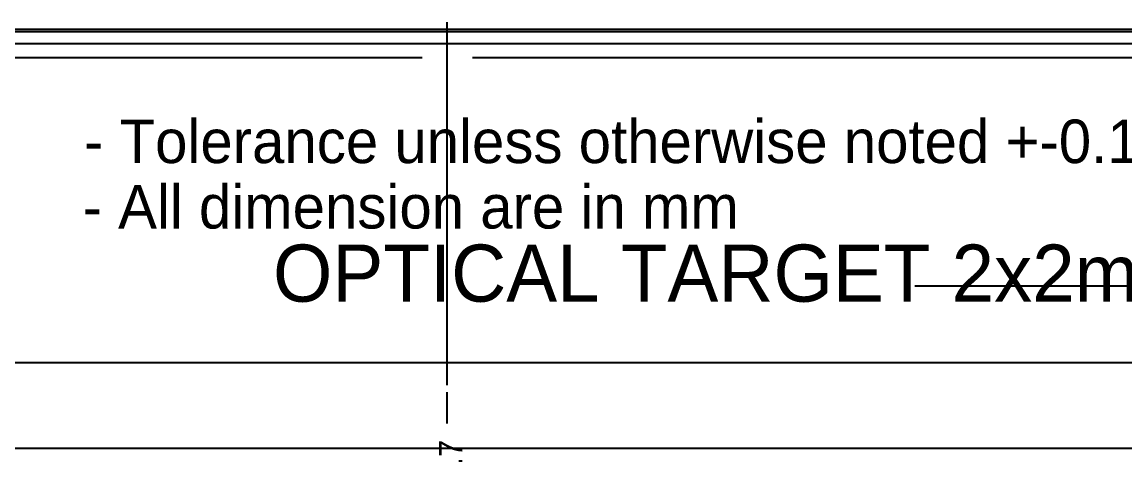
# Model space of a CAD drawing. Extents: x 28 to 300, y 18 to 330.
# Drawn here: x 184.38 to 232.68, y 79.15 to 98.09 of the extents above; entities that cross this region are included whole.
import ezdxf

# ---------------------------------------------------------------- set-up
doc = ezdxf.new("R2010")
doc.units = 0
for name, color, linetype in [('DRILLDRAWING', 1, 'CONTINUOUS'), ('INTERNALPLANE1', 76, 'CONTINUOUS'), ('INTERNALPLANE6', 136, 'CONTINUOUS'), ('KEEPOUTLAYER', 6, 'CONTINUOUS'), ('MECHANICAL1', 6, 'CONTINUOUS'), ('MECHANICAL10', 56, 'CONTINUOUS'), ('MECHANICAL9', 56, 'CONTINUOUS')]:
    doc.layers.add(name, color=color, linetype=linetype)

msp = doc.modelspace()

# ---------------------------------------------------------------- linework, layer by layer
at = {"layer": 'INTERNALPLANE1'}
for p, q in [((248.189, 97.66), (156.911, 97.66)), ((156.5, 97.15), (248.7, 97.15))]:
    msp.add_line(p, q, dxfattribs=at)
at = {"layer": 'INTERNALPLANE6'}
for p, q in [((248.189, 97.66), (156.5, 97.66)), ((156.5, 97.15), (248.7, 97.15))]:
    msp.add_line(p, q, dxfattribs=at)
at = {"layer": 'KEEPOUTLAYER'}
msp.add_line((155.5, 97.785), (233.726, 97.785), dxfattribs=at)
at = {"layer": 'MECHANICAL1'}
msp.add_line((156.5, 97.15), (248.676, 97.15), dxfattribs=at)
at = {"layer": 'MECHANICAL10'}
msp.add_line((154.9, 79.444), (269.3, 79.444), dxfattribs=at)
at = {"layer": 'MECHANICAL9'}
for p, q in [((203, 82.194), (203, 98.094)), ((156.5, 96.55), (201.9, 96.546)), ((204.1, 96.546), (249.3, 96.546)), ((223.484, 86.549), (244.487, 86.547)), ((60.3, 83.194), (265.984, 83.194)), ((203, 80.518), (203, 81.89))]:
    msp.add_line(p, q, dxfattribs=at)

# ---------------------------------------------------------------- texts
at = {"layer": 'DRILLDRAWING'}
for s, p in [('- Tolerance unless otherwise noted +-0.13', (187.092, 91.921)), ('- Tolerance unless otherwise noted +-0.13', (187.092, 91.92)), ('- All dimension are in mm', (187.03, 89.059)), ('- All dimension are in mm', (187.03, 89.058))]:
    msp.add_text(s, height=1.905, rotation=360, dxfattribs=at).set_placement(p)
at = {"layer": 'MECHANICAL9'}
for s, height, rotation, p in [('OPTICAL TARGET 2x2mm', 2.5, 360, (195.369, 85.854)), ('142.7', 1.016, 90, (203.66, 76.409))]:
    msp.add_text(s, height=height, rotation=rotation, dxfattribs=at).set_placement(p)

doc.saveas('drawing.dxf')
